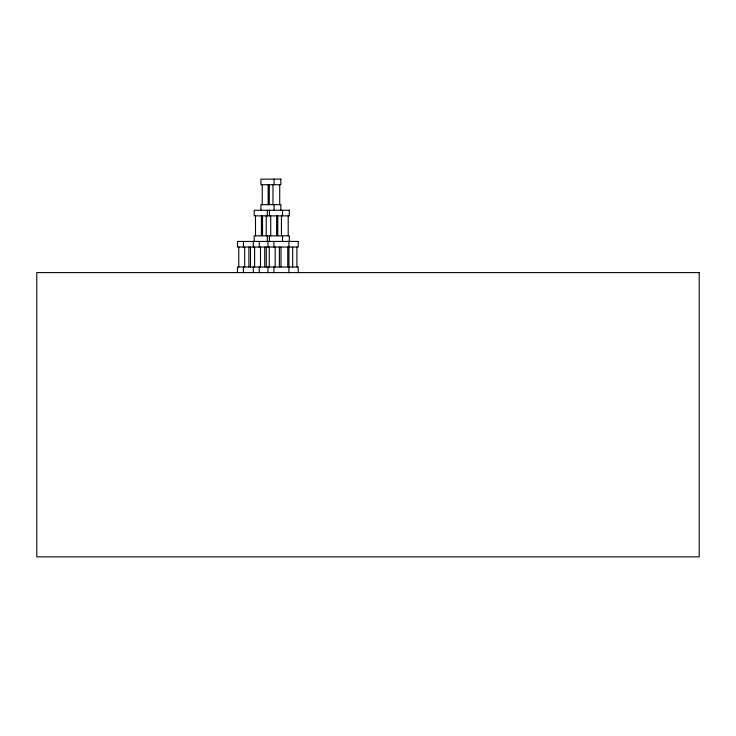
<?xml version="1.0" encoding="UTF-8"?>
<svg xmlns="http://www.w3.org/2000/svg" width="736" height="736" viewBox="0 0 736 736"><rect width="100%" height="100%" fill="white"/><g stroke="black" fill="none" stroke-linecap="round" stroke-linejoin="round"><path stroke-width="1.1" d="M298.236 272.605L298.236 266.993L237.498 266.993L237.498 272.605M296.902 247.048L296.902 266.993M292.68 247.048L292.68 266.993M289.312 241.436L289.312 235.824L254.196 235.824L254.196 241.436M288.917 241.436L288.917 272.605M288.208 215.878L288.208 235.824M287.748 247.048L287.748 266.993M282.56 210.266L282.56 215.878M282.56 235.824L282.56 241.436M281.446 215.878L281.446 235.824M280.986 247.048L280.986 266.993M280.839 210.266L280.839 204.654L260.94 204.654L260.94 210.266M279.726 184.708L279.726 204.654M279.395 247.048L279.395 266.993M277.757 215.878L277.757 235.824M276.644 215.878L276.644 235.824M275.172 247.048L275.172 266.993M274.077 179.106L274.077 184.708M274.077 204.654L274.077 210.266M273.902 241.436L273.902 247.048M273.902 266.993L273.902 272.605M272.973 184.708L272.973 204.654M270.728 215.878L270.728 235.824M269.422 210.266L269.422 215.878M269.422 235.824L269.422 241.436M269.275 184.708L269.275 204.654M269.266 247.048L269.266 266.993M268.162 184.708L268.162 204.654M267.996 241.436L267.996 247.048M267.996 266.993L267.996 272.605M267.334 210.266L267.334 215.878M267.334 235.824L267.334 241.436M266.322 247.048L266.322 266.993M266.22 215.878L266.22 235.824M264.73 247.048L264.73 266.993M262.531 215.878L262.531 235.824M262.255 184.708L262.255 204.654M261.418 215.878L261.418 235.824M260.507 247.048L260.507 266.993M259.247 241.436L259.247 247.048M259.247 266.993L259.247 272.605M255.502 215.878L255.502 235.824M254.601 247.048L254.601 266.993M253.331 241.436L253.331 247.048M253.331 266.993L253.331 272.605M250.498 247.048L250.498 266.993M248.897 247.048L248.897 266.993M244.683 247.048L244.683 266.993M243.414 241.436L243.414 247.048M243.414 266.993L243.414 272.605M238.768 247.048L238.768 266.993M280.839 179.106L260.94 179.106L260.94 184.708L280.839 184.708L280.839 179.106M289.312 210.266L254.196 210.266L254.196 215.878L289.312 215.878L289.312 210.266M298.236 241.436L237.498 241.436L237.498 247.048L298.236 247.048L298.236 241.436M699.2 272.605L36.8 272.605L36.8 556.894L699.2 556.894L699.2 272.605"/></g></svg>
